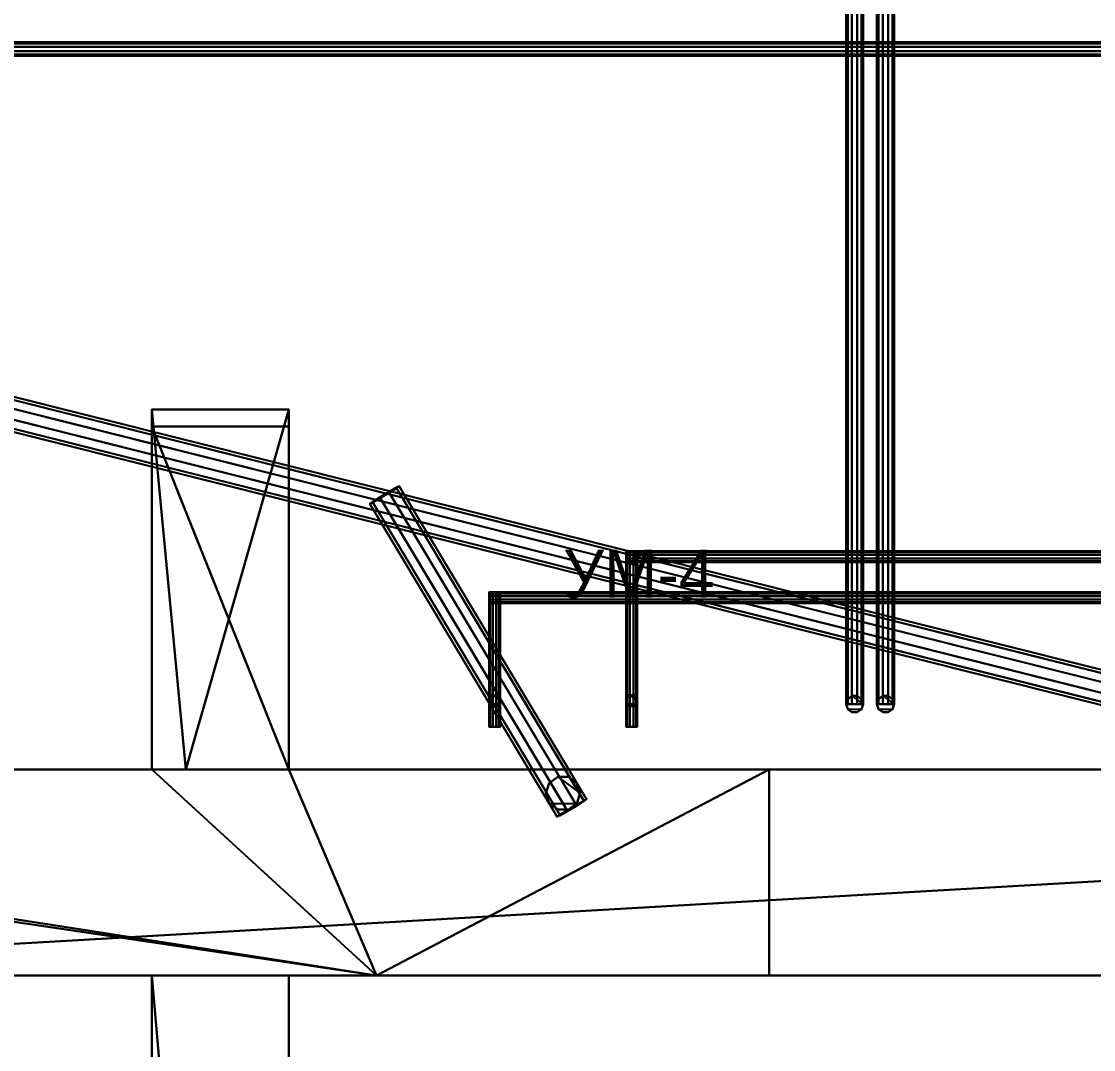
# Model space of a CAD drawing. Header units: millimetres. Extents: x -396 to 23232, y -842 to 31800.
# Drawn here: x 15410 to 16973, y 8641 to 10140 of the extents above; entities that cross this region are included whole.
import ezdxf

# ---------------------------------------------------------------- set-up
doc = ezdxf.new("R2010")
doc.units = ezdxf.units.MM
doc.layers.add('АР_3D_стены', color=8, linetype='Continuous')
doc.layers.add('ВК_3D_Марки', color=7, linetype='Continuous')
for name, color, linetype, true_color in [('ВК_3D_В1', 4, 'Continuous', 0x06b6d4), ('ВК_3D_К1', 30, 'Continuous', 0xc2410c), ('ВК_3D_Т3', 3, 'Continuous', 0x16a34a), ('ТМ_3D_для_увязки', 253, 'Continuous', 0xbec4ce)]:
    doc.layers.add(name, color=color, linetype=linetype, true_color=true_color)

msp = doc.modelspace()

# ---------------------------------------------------------------- texts
at = {"layer": 'ВК_3D_Марки'}
msp.add_text('УМ-4', height=70, dxfattribs=at).set_placement((16200, 9300, 900))

# ---------------------------------------------------------------- meshes
at = {"layer": 'АР_3D_стены'}
mesh = msp.add_polyface(dxfattribs=at)
corners = [(18040.2, 6049.6, 4050), (15010.2, 6049.6, 4050), (15010.2, 6119.6, 4050), (15010.2, 6119.6, 7550), (15010.2, 6049.6, 7550), (18040.2, 6049.6, 7550), (19899.3, 6049.6, 4050), (19760.2, 6049.6, 4050), (19760.2, 6119.6, 4050), (19760.2, 6119.6, 7550), (19760.2, 6049.6, 7550), (19899.3, 6049.6, 7550), (19000.2, 15699.6, 4050), (20200.2, 15699.6, 4050), (20200.2, 15299.6, 4050), (20200.2, 15299.6, 7550), (20200.2, 15699.6, 7550), (19000.2, 15699.6, 7550), (19538.3, 15299.6, 4050), (19000.2, 15299.6, 4050), (19000.2, 15299.6, 7550), (19538.3, 15299.6, 7550), (19800.2, 13599.6, 4050), (19300.2, 13599.6, 4050), (19300.2, 13999.6, 4050), (19300.2, 13999.6, 7550), (19300.2, 13599.6, 7550), (19800.2, 13599.6, 7550), (17300.2, 8749.6, 4050), (17300.2, 9049.6, 4050), (19800.2, 9049.6, 4050), (19800.2, 9049.6, 7550), (17300.2, 9049.6, 7550), (17300.2, 8749.6, 7550), (17900.2, 7449.6, 4050), (18000.2, 7449.6, 4050), (18000.2, 6449.6, 4050), (18000.2, 6449.6, 7550), (18000.2, 7449.6, 7550), (17900.2, 7449.6, 7550), (15600.2, 8749.6, 4050), (15800.2, 8749.6, 4050), (15800.2, 6449.6, 4050), (15800.2, 6449.6, 7550), (15800.2, 8749.6, 7550), (15600.2, 8749.6, 7550), (15050.2, 6179.6, 4050), (15050.2, 6449.6, 4050), (15600.2, 6449.6, 4050), (15600.2, 6449.6, 7550), (15050.2, 6449.6, 7550), (15050.2, 6179.6, 7550), (12800.2, 6449.6, 4050), (13250.2, 6449.6, 4050), (13250.2, 6179.6, 4050), (13250.2, 6179.6, 7550), (13250.2, 6449.6, 7550), (12800.2, 6449.6, 7550), (13290.2, 6049.6, 4050), (12800.2, 6049.6, 4050), (12800.2, 6049.6, 7550), (13290.2, 6049.6, 7550), (18040.2, 6119.6, 4050), (18040.2, 6119.6, 7550), (20200.2, 6049.6, 4050), (20200.2, 6049.6, 7550), (19800.2, 15299.6, 4050), (19800.2, 15299.6, 7550), (19538.3, 8749.6, 4050), (19538.3, 8749.6, 7550), (18000.2, 6179.6, 4050), (18000.2, 6179.6, 7550), (19800.2, 8749.6, 4050), (19800.2, 8749.6, 7550), (17900.2, 6449.6, 4050), (17900.2, 6449.6, 7550), (13290.2, 6119.6, 4050), (13290.2, 6119.6, 7550), (20200.2, 13999.6, 4050), (20200.2, 13999.6, 7550), (19800.2, 6179.6, 4050), (19800.2, 6179.6, 7550), (19800.2, 6449.6, 4050), (19800.2, 6449.6, 7550), (19800.2, 13999.6, 4050), (19800.2, 13999.6, 7550), (20200.2, 6449.6, 4050), (20200.2, 6449.6, 7550)]
mesh.append_faces([[corners[k] for k in face] for face in [(0, 1, 2), (3, 4, 5), (6, 7, 8), (9, 10, 11), (12, 13, 14), (15, 16, 17), (18, 19, 12), (17, 20, 21), (22, 23, 24), (25, 26, 27), (28, 29, 30), (31, 32, 33), (34, 35, 36), (37, 38, 39), (40, 41, 42), (43, 44, 45), (46, 47, 48), (49, 50, 51), (52, 53, 54), (55, 56, 57), (58, 59, 52), (57, 60, 61), (62, 0, 2), (3, 5, 63), (64, 6, 8), (9, 11, 65), (66, 18, 12), (17, 21, 67), (68, 28, 30), (31, 33, 69), (34, 36, 70), (71, 37, 39), (48, 40, 42), (43, 45, 49), (58, 52, 54), (55, 57, 61), (66, 12, 14), (15, 17, 67), (72, 68, 30), (31, 69, 73), (74, 34, 70), (71, 39, 75), (46, 48, 42), (43, 49, 51), (76, 58, 54), (55, 61, 77), (66, 14, 78), (79, 15, 67), (42, 74, 70), (71, 75, 43), (76, 54, 46), (51, 55, 77), (46, 42, 70), (71, 43, 51), (2, 76, 46), (51, 77, 3), (2, 46, 70), (71, 51, 3), (2, 70, 80), (81, 71, 3), (62, 2, 80), (81, 3, 63), (8, 62, 80), (81, 63, 9), (64, 8, 80), (81, 9, 65), (64, 80, 82), (83, 81, 65), (64, 82, 72), (73, 83, 65), (64, 72, 30), (31, 73, 65), (64, 30, 22), (27, 31, 65), (84, 66, 78), (79, 67, 85), (22, 24, 84), (85, 25, 27), (78, 64, 22), (27, 65, 79), (22, 84, 78), (79, 85, 27), (1, 2, 3, 4), (2, 76, 77, 3), (76, 58, 61, 77), (58, 59, 60, 61), (59, 52, 57, 60), (52, 53, 56, 57), (53, 54, 55, 56), (54, 46, 51, 55), (46, 47, 50, 51), (47, 48, 49, 50), (48, 40, 45, 49), (40, 41, 44, 45), (41, 42, 43, 44), (42, 74, 75, 43), (74, 34, 39, 75), (34, 35, 38, 39), (35, 36, 37, 38), (36, 70, 71, 37), (70, 80, 81, 71), (80, 82, 83, 81), (82, 72, 73, 83), (72, 68, 69, 73), (68, 28, 33, 69), (28, 29, 32, 33), (29, 30, 31, 32), (30, 22, 27, 31), (22, 23, 26, 27), (23, 24, 25, 26), (24, 84, 85, 25), (84, 84, 85, 85), (84, 66, 67, 85), (66, 18, 21, 67), (18, 19, 20, 21), (19, 12, 17, 20), (12, 13, 16, 17), (13, 14, 15, 16), (14, 78, 79, 15), (78, 86, 87, 79), (86, 86, 87, 87), (86, 64, 65, 87), (64, 6, 11, 65), (6, 7, 10, 11), (7, 8, 9, 10), (8, 62, 63, 9), (62, 0, 5, 63), (0, 1, 4, 5)]])
mesh = msp.add_polyface(dxfattribs=at)
corners = [(15650, 9049.6), (15600.2, 9049.6), (15600.2, 9574.6), (15600.2, 9574.6, 3650), (15600.2, 9049.6, 3650), (15650, 9049.6, 3650), (15800.2, 9574.6), (15800.2, 9049.6), (15800.2, 9049.6, 3650), (15800.2, 9574.6, 3650)]
mesh.append_faces([[corners[k] for k in face] for face in [(0, 1, 2), (3, 4, 5), (6, 7, 0), (5, 8, 9), (0, 2, 6), (9, 3, 5), (1, 2, 3, 4), (2, 6, 9, 3), (6, 7, 8, 9), (7, 0, 5, 8), (0, 1, 4, 5)]])
mesh = msp.add_polyface(dxfattribs=at)
corners = [(12700.2, 9549.6, 4050), (14000.2, 9549.6, 4050), (14000.2, 9449.6, 4050), (14000.2, 9449.6, 7550), (14000.2, 9549.6, 7550), (12700.2, 9549.6, 7550), (12400.2, 8123.1, 4050), (12400.2, 9549.6, 4050), (12400.2, 9549.6, 7550), (12400.2, 8123.1, 7550), (12700.2, 7949.6, 4050), (12400.2, 7949.6, 4050), (12400.2, 7949.6, 7550), (12700.2, 7949.6, 7550), (12700.2, 8749.6, 4050), (12700.2, 9049.6, 4050), (13900.2, 9049.6, 4050), (13900.2, 9049.6, 7550), (12700.2, 9049.6, 7550), (12700.2, 8749.6, 7550), (16500.2, 9049.6, 4050), (16500.2, 8749.6, 4050), (15928, 8749.6, 4050), (15928, 8749.6, 7550), (16500.2, 8749.6, 7550), (16500.2, 9049.6, 7550), (15600.2, 9549.6, 4050), (15800.2, 9549.6, 4050), (15800.2, 9049.6, 4050), (15800.2, 9049.6, 7550), (15800.2, 9549.6, 7550), (15600.2, 9549.6, 7550), (12700.2, 9449.6, 4050), (12700.2, 9449.6, 7550), (15600.2, 9049.6, 4050), (15600.2, 9049.6, 7550), (13039.8, 9449.6, 4050), (13039.8, 9449.6, 7550), (14000.2, 9049.6, 4050), (14000.2, 9049.6, 7550), (13900.2, 9449.6, 4050), (13900.2, 9449.6, 7550)]
mesh.append_faces([[corners[k] for k in face] for face in [(0, 1, 2), (3, 4, 5), (6, 7, 0), (5, 8, 9), (10, 11, 6), (9, 12, 13), (14, 15, 16), (17, 18, 19), (20, 21, 22), (23, 24, 25), (26, 27, 28), (29, 30, 31), (32, 10, 6), (9, 13, 33), (22, 14, 16), (17, 19, 23), (28, 20, 22), (23, 25, 29), (34, 26, 28), (29, 31, 35), (32, 6, 0), (5, 9, 33), (34, 28, 22), (23, 29, 35), (36, 32, 0), (5, 33, 37), (38, 34, 22), (23, 35, 39), (40, 36, 0), (5, 37, 41), (38, 22, 16), (17, 23, 39), (40, 0, 2), (3, 5, 41), (38, 16, 40), (41, 17, 39), (40, 2, 38), (39, 3, 41), (2, 38, 39, 3), (38, 34, 35, 39), (34, 26, 31, 35), (26, 27, 30, 31), (27, 28, 29, 30), (28, 20, 25, 29), (20, 21, 24, 25), (21, 22, 23, 24), (22, 14, 19, 23), (14, 15, 18, 19), (15, 16, 17, 18), (16, 40, 41, 17), (40, 36, 37, 41), (36, 32, 33, 37), (32, 10, 13, 33), (10, 11, 12, 13), (11, 6, 9, 12), (6, 7, 8, 9), (7, 0, 5, 8), (0, 1, 4, 5), (1, 2, 3, 4)]])
mesh = msp.add_polyface(dxfattribs=at)
corners = [(19800.2, 4099.6), (19800.2, 5949.6), (20070.2, 5949.6), (20070.2, 5949.6, 3650), (19800.2, 5949.6, 3650), (19800.2, 4099.6, 3650), (19800.2, 1427.5), (19800.2, 2299.6), (20070.2, 2299.6), (20070.2, 2299.6, 3650), (19800.2, 2299.6, 3650), (19800.2, 1427.5, 3650), (20200.2, 1299.6), (19800.2, 1299.6), (19800.2, 1299.6, 3650), (20200.2, 1299.6, 3650), (20130.2, 2339.6), (20200.2, 2339.6), (20200.2, 2339.6, 3650), (20130.2, 2339.6, 3650), (20200.2, 5989.6), (20200.2, 4059.6), (20130.2, 4059.6), (20130.2, 4059.6, 3650), (20200.2, 4059.6, 3650), (20200.2, 5989.6, 3650), (20200.2, 9474.6), (20200.2, 7709.6), (20130.2, 7709.6), (20130.2, 7709.6, 3650), (20200.2, 7709.6, 3650), (20200.2, 9474.6, 3650), (19800.2, 9049.6), (19800.2, 9474.6), (19800.2, 9474.6, 3650), (19800.2, 9049.6, 3650), (14600.2, 8749.6), (14600.2, 9049.6), (14600.2, 9049.6, 3650), (14600.2, 8749.6, 3650), (20070.2, 7749.6), (19800.2, 7749.6), (19800.2, 8749.6), (19800.2, 8749.6, 3650), (19800.2, 7749.6, 3650), (20070.2, 7749.6, 3650), (20070.2, 4099.6), (20070.2, 4099.6, 3650), (20130.2, 5989.6), (20130.2, 5989.6, 3650), (18538.2, 8749.6), (18538.2, 8749.6, 3650)]
mesh.append_faces([[corners[k] for k in face] for face in [(0, 1, 2), (3, 4, 5), (6, 7, 8), (9, 10, 11), (12, 13, 6), (11, 14, 15), (16, 17, 12), (15, 18, 19), (20, 21, 22), (23, 24, 25), (26, 27, 28), (29, 30, 31), (32, 33, 26), (31, 34, 35), (36, 37, 32), (35, 38, 39), (40, 41, 42), (43, 44, 45), (46, 0, 2), (3, 5, 47), (12, 6, 8), (9, 11, 15), (48, 20, 22), (23, 25, 49), (32, 26, 28), (29, 31, 35), (50, 36, 32), (35, 39, 51), (16, 12, 8), (9, 15, 19), (42, 50, 32), (35, 51, 43), (16, 8, 46), (47, 9, 19), (42, 32, 28), (29, 35, 43), (16, 46, 2), (3, 47, 19), (40, 42, 28), (29, 43, 45), (16, 2, 40), (45, 3, 19), (40, 28, 48), (49, 29, 45), (22, 16, 40), (45, 19, 23), (40, 48, 22), (23, 49, 45), (2, 40, 45, 3), (40, 41, 44, 45), (41, 42, 43, 44), (42, 50, 51, 43), (50, 36, 39, 51), (36, 37, 38, 39), (37, 32, 35, 38), (32, 33, 34, 35), (33, 26, 31, 34), (26, 27, 30, 31), (27, 28, 29, 30), (28, 48, 49, 29), (48, 20, 25, 49), (20, 21, 24, 25), (21, 22, 23, 24), (22, 16, 19, 23), (16, 17, 18, 19), (17, 12, 15, 18), (12, 13, 14, 15), (13, 6, 11, 14), (6, 7, 10, 11), (7, 8, 9, 10), (8, 46, 47, 9), (46, 0, 5, 47), (0, 1, 4, 5), (1, 2, 3, 4)]])
at = {"layer": 'ВК_3D_В1'}
mesh = msp.add_polyface(dxfattribs=at)
corners = [(17310, 10090, -230), (17310, 10091.9, -224.1), (9230, 10091.9, -224.1), (9230, 10090, -230), (17310, 10096.9, -220.5), (9230, 10096.9, -220.5), (17310, 10103.1, -220.5), (9230, 10103.1, -220.5), (17310, 10108.1, -224.1), (9230, 10108.1, -224.1), (17310, 10110, -230), (9230, 10110, -230), (17310, 10108.1, -235.9), (9230, 10108.1, -235.9), (17310, 10103.1, -239.5), (9230, 10103.1, -239.5), (17310, 10096.9, -239.5), (9230, 10096.9, -239.5), (17310, 10091.9, -235.9), (9230, 10091.9, -235.9)]
mesh.append_faces([[corners[k] for k in face] for face in [(0, 1, 2, 3), (1, 4, 5, 2), (4, 6, 7, 5), (6, 8, 9, 7), (8, 10, 11, 9), (10, 12, 13, 11), (12, 14, 15, 13), (14, 16, 17, 15), (16, 18, 19, 17), (18, 0, 3, 19), (18, 16, 14, 12), (3, 2, 5, 7)]])
mesh = msp.add_polyface(dxfattribs=at)
corners = [(17808, 9352, 1500), (17808, 9353.5, 1504.7), (16292, 9353.5, 1504.7), (16292, 9352, 1500), (17808, 9357.5, 1507.6), (16292, 9357.5, 1507.6), (17808, 9362.5, 1507.6), (16292, 9362.5, 1507.6), (17808, 9366.5, 1504.7), (16292, 9366.5, 1504.7), (17808, 9368, 1500), (16292, 9368, 1500), (17808, 9366.5, 1495.3), (16292, 9366.5, 1495.3), (17808, 9362.5, 1492.4), (16292, 9362.5, 1492.4), (17808, 9357.5, 1492.4), (16292, 9357.5, 1492.4), (17808, 9353.5, 1495.3), (16292, 9353.5, 1495.3)]
mesh.append_faces([[corners[k] for k in face] for face in [(0, 1, 2, 3), (1, 4, 5, 2), (4, 6, 7, 5), (6, 8, 9, 7), (8, 10, 11, 9), (10, 12, 13, 11), (12, 14, 15, 13), (14, 16, 17, 15), (16, 18, 19, 17), (18, 0, 3, 19), (18, 16, 14, 12), (3, 2, 5, 7)]])
mesh = msp.add_polyface(dxfattribs=at)
corners = [(16308, 9368, 1500), (16306.5, 9368, 1504.7), (16306.5, 9142, 1504.7), (16308, 9142, 1500), (16302.5, 9368, 1507.6), (16302.5, 9142, 1507.6), (16297.5, 9368, 1507.6), (16297.5, 9142, 1507.6), (16293.5, 9368, 1504.7), (16293.5, 9142, 1504.7), (16292, 9368, 1500), (16292, 9142, 1500), (16293.5, 9368, 1495.3), (16293.5, 9142, 1495.3), (16297.5, 9368, 1492.4), (16297.5, 9142, 1492.4), (16302.5, 9368, 1492.4), (16302.5, 9142, 1492.4), (16306.5, 9368, 1495.3), (16306.5, 9142, 1495.3)]
mesh.append_faces([[corners[k] for k in face] for face in [(0, 1, 2, 3), (1, 4, 5, 2), (4, 6, 7, 5), (6, 8, 9, 7), (8, 10, 11, 9), (10, 12, 13, 11), (12, 14, 15, 13), (14, 16, 17, 15), (16, 18, 19, 17), (18, 0, 3, 19), (18, 16, 14, 12), (3, 2, 5, 7)]])
mesh = msp.add_polyface(dxfattribs=at)
corners = [(16308, 9158, 550), (16306.5, 9158, 554.7), (16306.5, 9112, 554.7), (16308, 9112, 550), (16302.5, 9158, 557.6), (16302.5, 9112, 557.6), (16297.5, 9158, 557.6), (16297.5, 9112, 557.6), (16293.5, 9158, 554.7), (16293.5, 9112, 554.7), (16292, 9158, 550), (16292, 9112, 550), (16293.5, 9158, 545.3), (16293.5, 9112, 545.3), (16297.5, 9158, 542.4), (16297.5, 9112, 542.4), (16302.5, 9158, 542.4), (16302.5, 9112, 542.4), (16306.5, 9158, 545.3), (16306.5, 9112, 545.3)]
mesh.append_faces([[corners[k] for k in face] for face in [(0, 1, 2, 3), (1, 4, 5, 2), (4, 6, 7, 5), (6, 8, 9, 7), (8, 10, 11, 9), (10, 12, 13, 11), (12, 14, 15, 13), (14, 16, 17, 15), (16, 18, 19, 17), (18, 0, 3, 19), (18, 16, 14, 12), (3, 2, 5, 7)]])
mesh = msp.add_polyface(dxfattribs=at)
corners = [(16308, 9150, 1508), (16306.5, 9154.7, 1508), (16306.5, 9154.7, 542), (16308, 9150, 542), (16302.5, 9157.6, 1508), (16302.5, 9157.6, 542), (16297.5, 9157.6, 1508), (16297.5, 9157.6, 542), (16293.5, 9154.7, 1508), (16293.5, 9154.7, 542), (16292, 9150, 1508), (16292, 9150, 542), (16293.5, 9145.3, 1508), (16293.5, 9145.3, 542), (16297.5, 9142.4, 1508), (16297.5, 9142.4, 542), (16302.5, 9142.4, 1508), (16302.5, 9142.4, 542), (16306.5, 9145.3, 1508), (16306.5, 9145.3, 542)]
mesh.append_faces([[corners[k] for k in face] for face in [(0, 1, 2, 3), (1, 4, 5, 2), (4, 6, 7, 5), (6, 8, 9, 7), (8, 10, 11, 9), (10, 12, 13, 11), (12, 14, 15, 13), (14, 16, 17, 15), (16, 18, 19, 17), (18, 0, 3, 19), (18, 16, 14, 12), (3, 2, 5, 7)]])
at = {"layer": 'ВК_3D_К1'}
mesh = msp.add_polyface(dxfattribs=at)
corners = [(16597.8, 11150.9, -985.6), (16595, 11154.8, -970.9), (12577.8, 8749.3, -1111.3), (12580.6, 8745.4, -1125.9), (16588.3, 11165.3, -961.8), (12571.1, 8759.9, -1102.2), (16580.4, 11178.6, -961.8), (12563.2, 8773.1, -1102.2), (16574.2, 11189.5, -970.9), (12557, 8784, -1111.3), (16572.1, 11193.8, -985.6), (12554.9, 8788.3, -1125.9), (16574.9, 11189.9, -1000.2), (12557.7, 8784.4, -1140.6), (16581.6, 11179.3, -1009.3), (12564.4, 8773.9, -1149.7), (16589.5, 11166.1, -1009.3), (12572.3, 8760.6, -1149.7), (16595.7, 11155.2, -1000.2), (12578.5, 8749.7, -1140.6)]
mesh.append_faces([[corners[k] for k in face] for face in [(0, 1, 2, 3), (1, 4, 5, 2), (4, 6, 7, 5), (6, 8, 9, 7), (8, 10, 11, 9), (10, 12, 13, 11), (12, 14, 15, 13), (14, 16, 17, 15), (16, 18, 19, 17), (18, 0, 3, 19), (18, 16, 14, 12), (3, 2, 5, 7)]])
mesh = msp.add_polyface(dxfattribs=at)
corners = [(17618.2, 8984.7, -962.5), (17618.9, 8989.4, -947.8), (14316.3, 9818.2, -1049.9), (14315.6, 9813.4, -1064.5), (17621.7, 9001.6, -938.7), (14319.1, 9830.4, -1040.8), (17625.4, 9016.6, -938.7), (14322.9, 9845.3, -1040.8), (17628.7, 9028.6, -947.8), (14326.2, 9857.4, -1049.9), (17630.3, 9033.2, -962.5), (14327.7, 9861.9, -1064.5), (17629.6, 9028.4, -977.1), (14327, 9857.2, -1079.2), (17626.8, 9016.2, -986.2), (14324.2, 9845, -1088.3), (17623, 9001.3, -986.2), (14320.5, 9830, -1088.3), (17619.7, 8989.2, -977.1), (14317.2, 9818, -1079.2)]
mesh.append_faces([[corners[k] for k in face] for face in [(0, 1, 2, 3), (1, 4, 5, 2), (4, 6, 7, 5), (6, 8, 9, 7), (8, 10, 11, 9), (10, 12, 13, 11), (12, 14, 15, 13), (14, 16, 17, 15), (16, 18, 19, 17), (18, 0, 3, 19), (18, 16, 14, 12), (3, 2, 5, 7)]])
mesh = msp.add_polyface(dxfattribs=at)
corners = [(16191.4, 8980.7, -999), (16195.3, 8983.5, -984.3), (15922, 9439.8, -1000.2), (15918.1, 9437, -1014.8), (16205.8, 8990.2, -975.2), (15932.6, 9446.5, -991.1), (16219.1, 8998.1, -975.2), (15945.8, 9454.4, -991.1), (16230, 9004.3, -984.3), (15956.7, 9460.6, -1000.2), (16234.3, 9006.4, -999), (15961, 9462.7, -1014.8), (16230.4, 9003.6, -1013.6), (15957.1, 9459.9, -1029.5), (16219.8, 8996.9, -1022.7), (15946.6, 9453.2, -1038.6), (16206.6, 8989, -1022.7), (15933.3, 9445.3, -1038.6), (16195.7, 8982.8, -1013.6), (15922.4, 9439.1, -1029.5)]
mesh.append_faces([[corners[k] for k in face] for face in [(0, 1, 2, 3), (1, 4, 5, 2), (4, 6, 7, 5), (6, 8, 9, 7), (8, 10, 11, 9), (10, 12, 13, 11), (12, 14, 15, 13), (14, 16, 17, 15), (16, 18, 19, 17), (18, 0, 3, 19), (18, 16, 14, 12), (3, 2, 5, 7)]])
mesh = msp.add_polyface(dxfattribs=at)
corners = [(16225, 9015, 425), (16220.2, 9029.7, 425), (16220.2, 9029.7, -1024.7), (16225, 9015, -1024.7), (16207.7, 9038.8, 425), (16207.7, 9038.8, -1024.7), (16192.3, 9038.8, 425), (16192.3, 9038.8, -1024.7), (16179.8, 9029.7, 425), (16179.8, 9029.7, -1024.7), (16175, 9015, 425), (16175, 9015, -1024.7), (16179.8, 9000.3, 425), (16179.8, 9000.3, -1024.7), (16192.3, 8991.2, 425), (16192.3, 8991.2, -1024.7), (16207.7, 8991.2, 425), (16207.7, 8991.2, -1024.7), (16220.2, 9000.3, 425), (16220.2, 9000.3, -1024.7)]
mesh.append_faces([[corners[k] for k in face] for face in [(0, 1, 2, 3), (1, 4, 5, 2), (4, 6, 7, 5), (6, 8, 9, 7), (8, 10, 11, 9), (10, 12, 13, 11), (12, 14, 15, 13), (14, 16, 17, 15), (16, 18, 19, 17), (18, 0, 3, 19), (18, 16, 14, 12), (3, 2, 5, 7)]])
at = {"layer": 'ВК_3D_Т3'}
mesh = msp.add_polyface(dxfattribs=at)
corners = [(19258, 9292, 2350), (19258, 9293.5, 2354.7), (16092, 9293.5, 2354.7), (16092, 9292, 2350), (19258, 9297.5, 2357.6), (16092, 9297.5, 2357.6), (19258, 9302.5, 2357.6), (16092, 9302.5, 2357.6), (19258, 9306.5, 2354.7), (16092, 9306.5, 2354.7), (19258, 9308, 2350), (16092, 9308, 2350), (19258, 9306.5, 2345.3), (16092, 9306.5, 2345.3), (19258, 9302.5, 2342.4), (16092, 9302.5, 2342.4), (19258, 9297.5, 2342.4), (16092, 9297.5, 2342.4), (19258, 9293.5, 2345.3), (16092, 9293.5, 2345.3)]
mesh.append_faces([[corners[k] for k in face] for face in [(0, 1, 2, 3), (1, 4, 5, 2), (4, 6, 7, 5), (6, 8, 9, 7), (8, 10, 11, 9), (10, 12, 13, 11), (12, 14, 15, 13), (14, 16, 17, 15), (16, 18, 19, 17), (18, 0, 3, 19), (18, 16, 14, 12), (3, 2, 5, 7)]])
mesh = msp.add_polyface(dxfattribs=at)
corners = [(16108, 9308, 2350), (16106.5, 9308, 2354.7), (16106.5, 9142, 2354.7), (16108, 9142, 2350), (16102.5, 9308, 2357.6), (16102.5, 9142, 2357.6), (16097.5, 9308, 2357.6), (16097.5, 9142, 2357.6), (16093.5, 9308, 2354.7), (16093.5, 9142, 2354.7), (16092, 9308, 2350), (16092, 9142, 2350), (16093.5, 9308, 2345.3), (16093.5, 9142, 2345.3), (16097.5, 9308, 2342.4), (16097.5, 9142, 2342.4), (16102.5, 9308, 2342.4), (16102.5, 9142, 2342.4), (16106.5, 9308, 2345.3), (16106.5, 9142, 2345.3)]
mesh.append_faces([[corners[k] for k in face] for face in [(0, 1, 2, 3), (1, 4, 5, 2), (4, 6, 7, 5), (6, 8, 9, 7), (8, 10, 11, 9), (10, 12, 13, 11), (12, 14, 15, 13), (14, 16, 17, 15), (16, 18, 19, 17), (18, 0, 3, 19), (18, 16, 14, 12), (3, 2, 5, 7)]])
mesh = msp.add_polyface(dxfattribs=at)
corners = [(16108, 9158, 550), (16106.5, 9158, 554.7), (16106.5, 9112, 554.7), (16108, 9112, 550), (16102.5, 9158, 557.6), (16102.5, 9112, 557.6), (16097.5, 9158, 557.6), (16097.5, 9112, 557.6), (16093.5, 9158, 554.7), (16093.5, 9112, 554.7), (16092, 9158, 550), (16092, 9112, 550), (16093.5, 9158, 545.3), (16093.5, 9112, 545.3), (16097.5, 9158, 542.4), (16097.5, 9112, 542.4), (16102.5, 9158, 542.4), (16102.5, 9112, 542.4), (16106.5, 9158, 545.3), (16106.5, 9112, 545.3)]
mesh.append_faces([[corners[k] for k in face] for face in [(0, 1, 2, 3), (1, 4, 5, 2), (4, 6, 7, 5), (6, 8, 9, 7), (8, 10, 11, 9), (10, 12, 13, 11), (12, 14, 15, 13), (14, 16, 17, 15), (16, 18, 19, 17), (18, 0, 3, 19), (18, 16, 14, 12), (3, 2, 5, 7)]])
mesh = msp.add_polyface(dxfattribs=at)
corners = [(16108, 9150, 2358), (16106.5, 9154.7, 2358), (16106.5, 9154.7, 542), (16108, 9150, 542), (16102.5, 9157.6, 2358), (16102.5, 9157.6, 542), (16097.5, 9157.6, 2358), (16097.5, 9157.6, 542), (16093.5, 9154.7, 2358), (16093.5, 9154.7, 542), (16092, 9150, 2358), (16092, 9150, 542), (16093.5, 9145.3, 2358), (16093.5, 9145.3, 542), (16097.5, 9142.4, 2358), (16097.5, 9142.4, 542), (16102.5, 9142.4, 2358), (16102.5, 9142.4, 542), (16106.5, 9145.3, 2358), (16106.5, 9145.3, 542)]
mesh.append_faces([[corners[k] for k in face] for face in [(0, 1, 2, 3), (1, 4, 5, 2), (4, 6, 7, 5), (6, 8, 9, 7), (8, 10, 11, 9), (10, 12, 13, 11), (12, 14, 15, 13), (14, 16, 17, 15), (16, 18, 19, 17), (18, 0, 3, 19), (18, 16, 14, 12), (3, 2, 5, 7)]])
at = {"layer": 'ТМ_3D_для_увязки'}
mesh = msp.add_polyface(dxfattribs=at)
corners = [(16637.5, 10485, 2600), (16635.1, 10485, 2607.3), (16635.1, 9145, 2607.3), (16637.5, 9145, 2600), (16628.9, 10485, 2611.9), (16628.9, 9145, 2611.9), (16621.1, 10485, 2611.9), (16621.1, 9145, 2611.9), (16614.9, 10485, 2607.3), (16614.9, 9145, 2607.3), (16612.5, 10485, 2600), (16612.5, 9145, 2600), (16614.9, 10485, 2592.7), (16614.9, 9145, 2592.7), (16621.1, 10485, 2588.1), (16621.1, 9145, 2588.1), (16628.9, 10485, 2588.1), (16628.9, 9145, 2588.1), (16635.1, 10485, 2592.7), (16635.1, 9145, 2592.7)]
mesh.append_faces([[corners[k] for k in face] for face in [(0, 1, 2, 3), (1, 4, 5, 2), (4, 6, 7, 5), (6, 8, 9, 7), (8, 10, 11, 9), (10, 12, 13, 11), (12, 14, 15, 13), (14, 16, 17, 15), (16, 18, 19, 17), (18, 0, 3, 19), (18, 16, 14, 12), (3, 2, 5, 7)]])
mesh = msp.add_polyface(dxfattribs=at)
corners = [(16657.5, 9145, 2600), (16659.9, 9145, 2607.3), (16659.9, 10415, 2607.3), (16657.5, 10415, 2600), (16666.1, 9145, 2611.9), (16666.1, 10415, 2611.9), (16673.9, 9145, 2611.9), (16673.9, 10415, 2611.9), (16680.1, 9145, 2607.3), (16680.1, 10415, 2607.3), (16682.5, 9145, 2600), (16682.5, 10415, 2600), (16680.1, 9145, 2592.7), (16680.1, 10415, 2592.7), (16673.9, 9145, 2588.1), (16673.9, 10415, 2588.1), (16666.1, 9145, 2588.1), (16666.1, 10415, 2588.1), (16659.9, 9145, 2592.7), (16659.9, 10415, 2592.7)]
mesh.append_faces([[corners[k] for k in face] for face in [(0, 1, 2, 3), (1, 4, 5, 2), (4, 6, 7, 5), (6, 8, 9, 7), (8, 10, 11, 9), (10, 12, 13, 11), (12, 14, 15, 13), (14, 16, 17, 15), (16, 18, 19, 17), (18, 0, 3, 19), (18, 16, 14, 12), (3, 2, 5, 7)]])
mesh = msp.add_polyface(dxfattribs=at)
corners = [(16637.5, 9145, 2600), (16635.1, 9152.3, 2600), (16635.1, 9152.3, 850), (16637.5, 9145, 850), (16628.9, 9156.9, 2600), (16628.9, 9156.9, 850), (16621.1, 9156.9, 2600), (16621.1, 9156.9, 850), (16614.9, 9152.3, 2600), (16614.9, 9152.3, 850), (16612.5, 9145, 2600), (16612.5, 9145, 850), (16614.9, 9137.7, 2600), (16614.9, 9137.7, 850), (16621.1, 9133.1, 2600), (16621.1, 9133.1, 850), (16628.9, 9133.1, 2600), (16628.9, 9133.1, 850), (16635.1, 9137.7, 2600), (16635.1, 9137.7, 850)]
mesh.append_faces([[corners[k] for k in face] for face in [(0, 1, 2, 3), (1, 4, 5, 2), (4, 6, 7, 5), (6, 8, 9, 7), (8, 10, 11, 9), (10, 12, 13, 11), (12, 14, 15, 13), (14, 16, 17, 15), (16, 18, 19, 17), (18, 0, 3, 19), (18, 16, 14, 12), (3, 2, 5, 7)]])
mesh = msp.add_polyface(dxfattribs=at)
corners = [(16682.5, 9145, 850), (16680.1, 9152.3, 850), (16680.1, 9152.3, 2600), (16682.5, 9145, 2600), (16673.9, 9156.9, 850), (16673.9, 9156.9, 2600), (16666.1, 9156.9, 850), (16666.1, 9156.9, 2600), (16659.9, 9152.3, 850), (16659.9, 9152.3, 2600), (16657.5, 9145, 850), (16657.5, 9145, 2600), (16659.9, 9137.7, 850), (16659.9, 9137.7, 2600), (16666.1, 9133.1, 850), (16666.1, 9133.1, 2600), (16673.9, 9133.1, 850), (16673.9, 9133.1, 2600), (16680.1, 9137.7, 850), (16680.1, 9137.7, 2600)]
mesh.append_faces([[corners[k] for k in face] for face in [(0, 1, 2, 3), (1, 4, 5, 2), (4, 6, 7, 5), (6, 8, 9, 7), (8, 10, 11, 9), (10, 12, 13, 11), (12, 14, 15, 13), (14, 16, 17, 15), (16, 18, 19, 17), (18, 0, 3, 19), (18, 16, 14, 12), (3, 2, 5, 7)]])

doc.saveas('drawing.dxf')
